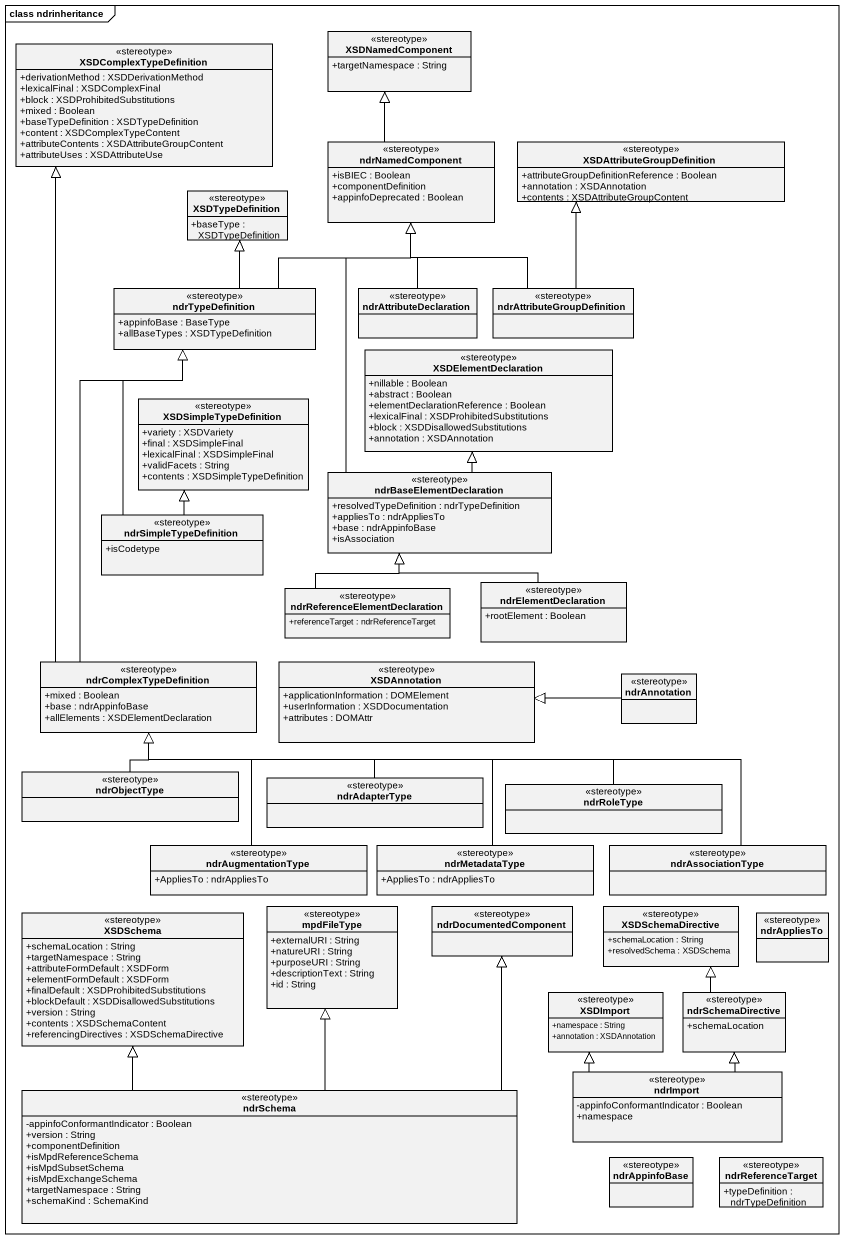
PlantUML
@startuml
mainframe class ndrinheritance
hide circle
hide empty members
skinparam classAttributeIconSize 0
class XSDComplexTypeDefinition <<stereotype>> {
  +derivationMethod : XSDDerivationMethod
  +lexicalFinal : XSDComplexFinal
  +block : XSDProhibitedSubstitutions
  +mixed : Boolean
  +baseTypeDefinition : XSDTypeDefinition
  +content : XSDComplexTypeContent
  +attributeContents : XSDAttributeGroupContent
  +attributeUses : XSDAttributeUse
}
class XSDNamedComponent <<stereotype>> {
  +targetNamespace : String
}
class ndrNamedComponent <<stereotype>> {
  +isBIEC : Boolean
  +componentDefinition
  +appinfoDeprecated : Boolean
}
class XSDAttributeGroupDefinition <<stereotype>> {
  +attributeGroupDefinitionReference : Boolean
  +annotation : XSDAnnotation
  +contents : XSDAttributeGroupContent
}
class XSDTypeDefinition <<stereotype>> {
  +baseType : XSDTypeDefinition
}
class ndrTypeDefinition <<stereotype>> {
  +appinfoBase : BaseType
  +allBaseTypes : XSDTypeDefinition
}
class ndrAttributeDeclaration <<stereotype>>
class ndrAttributeGroupDefinition <<stereotype>>
class XSDElementDeclaration <<stereotype>> {
  +nillable : Boolean
  +abstract : Boolean
  +elementDeclarationReference : Boolean
  +lexicalFinal : XSDProhibitedSubstitutions
  +block : XSDDisallowedSubstitutions
  +annotation : XSDAnnotation
}
class XSDSimpleTypeDefinition <<stereotype>> {
  +variety : XSDVariety
  +final : XSDSimpleFinal
  +lexicalFinal : XSDSimpleFinal
  +validFacets : String
  +contents : XSDSimpleTypeDefinition
}
class ndrBaseElementDeclaration <<stereotype>> {
  +resolvedTypeDefinition : ndrTypeDefinition
  +appliesTo : ndrAppliesTo
  +base : ndrAppinfoBase
  +isAssociation
}
class ndrSimpleTypeDefinition <<stereotype>> {
  +isCodetype
}
class "ndrReferenceElementDeclaration" as ndrReferenceElementDeclarati <<stereotype>> {
  +referenceTarget : ndrReferenceTarget
}
class ndrElementDeclaration <<stereotype>> {
  +rootElement : Boolean
}
class ndrComplexTypeDefinition <<stereotype>> {
  +mixed : Boolean
  +base : ndrAppinfoBase
  +allElements : XSDElementDeclaration
}
class XSDAnnotation <<stereotype>> {
  +applicationInformation : DOMElement
  +userInformation : XSDDocumentation
  +attributes : DOMAttr
}
class ndrAnnotation <<stereotype>>
class ndrObjectType <<stereotype>>
class ndrAdapterType <<stereotype>>
class ndrRoleType <<stereotype>>
class ndrAugmentationType <<stereotype>> {
  +AppliesTo : ndrAppliesTo
}
class ndrMetadataType <<stereotype>> {
  +AppliesTo : ndrAppliesTo
}
class ndrAssociationType <<stereotype>>
class XSDSchema <<stereotype>> {
  +schemaLocation : String
  +targetNamespace : String
  +attributeFormDefault : XSDForm
  +elementFormDefault : XSDForm
  +finalDefault : XSDProhibitedSubstitutions
  +blockDefault : XSDDisallowedSubstitutions
  +version : String
  +contents : XSDSchemaContent
  +referencingDirectives : XSDSchemaDirective
}
class mpdFileType <<stereotype>> {
  +externalURI : String
  +natureURI : String
  +purposeURI : String
  +descriptionText : String
  +id : String
}
class ndrDocumentedComponent <<stereotype>>
class XSDSchemaDirective <<stereotype>> {
  +schemaLocation : String
  +resolvedSchema : XSDSchema
}
class ndrAppliesTo <<stereotype>>
class XSDImport <<stereotype>> {
  +namespace : String
  +annotation : XSDAnnotation
}
class ndrSchemaDirective <<stereotype>> {
  +schemaLocation
}
class ndrImport <<stereotype>> {
  -appinfoConformantIndicator : Boolean
  +namespace
}
class ndrSchema <<stereotype>> {
  -appinfoConformantIndicator : Boolean
  +version : String
  +componentDefinition
  +isMpdReferenceSchema
  +isMpdSubsetSchema
  +isMpdExchangeSchema
  +targetNamespace : String
  +schemaKind : SchemaKind
}
class ndrAppinfoBase <<stereotype>>
class ndrReferenceTarget <<stereotype>> {
  +typeDefinition : ndrTypeDefinition
}
ndrNamedComponent -up-|> XSDNamedComponent
ndrTypeDefinition -up-|> ndrNamedComponent
ndrTypeDefinition -up-|> XSDTypeDefinition
ndrAttributeDeclaration -up-|> ndrNamedComponent
ndrAttributeGroupDefinition -up-|> ndrNamedComponent
ndrAttributeGroupDefinition -up-|> XSDAttributeGroupDefinition
ndrBaseElementDeclaration -up-|> ndrNamedComponent
ndrBaseElementDeclaration -up-|> XSDElementDeclaration
ndrSimpleTypeDefinition -up-|> ndrTypeDefinition
ndrSimpleTypeDefinition -up-|> XSDSimpleTypeDefinition
ndrReferenceElementDeclarati -up-|> ndrBaseElementDeclaration
ndrElementDeclaration -up-|> ndrBaseElementDeclaration
ndrComplexTypeDefinition -up-|> XSDComplexTypeDefinition
ndrComplexTypeDefinition -up-|> ndrTypeDefinition
ndrAnnotation -left-|> XSDAnnotation
ndrObjectType -up-|> ndrComplexTypeDefinition
ndrAdapterType -left-|> ndrComplexTypeDefinition
ndrRoleType -left-|> ndrComplexTypeDefinition
ndrAugmentationType -up-|> ndrComplexTypeDefinition
ndrMetadataType -left-|> ndrComplexTypeDefinition
ndrAssociationType -left-|> ndrComplexTypeDefinition
ndrSchemaDirective -up-|> XSDSchemaDirective
ndrImport -up-|> XSDImport
ndrImport -up-|> ndrSchemaDirective
ndrSchema -up-|> XSDSchema
ndrSchema -up-|> mpdFileType
ndrSchema -up-|> ndrDocumentedComponent
@enduml
